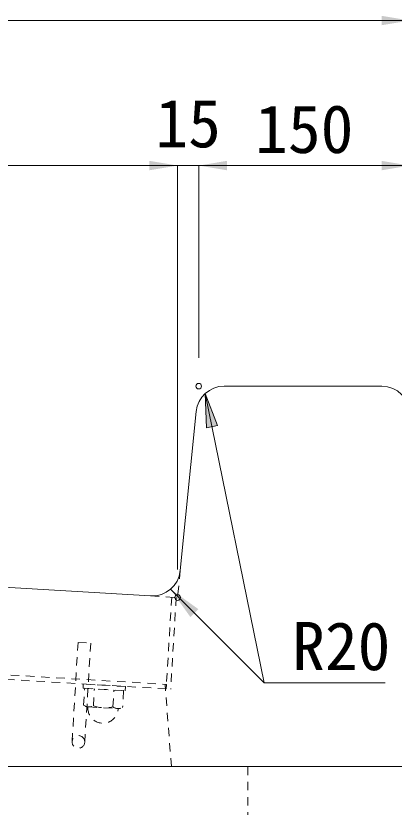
# Model space of a CAD drawing. Units: millimetres at full size, sheet at 1:20; some dimension numbers follow another scale. Extents: x 77366 to 95666, y -7115 to 5664.
# Drawn here: x 84318 to 84587, y 3996 to 4558 of the extents above; entities that cross this region are included whole.
import ezdxf
from ezdxf.enums import TextEntityAlignment as Align

# ---------------------------------------------------------------- set-up
doc = ezdxf.new("R2010")
doc.units = ezdxf.units.MM
doc.header["$LTSCALE"] = 20
doc.linetypes.add('USER1', pattern=[0.54, 0.3, -0.24])
for name, color, linetype, lineweight in [('受枠', 3, 'USER1', 9), ('寸法線', 7, 'Continuous', 13), ('引出線', 4, 'Continuous', 13), ('本体', 2, 'Continuous', 20), ('補助線', 8, 'Continuous', 13)]:
    doc.layers.add(name, color=color, linetype=linetype, lineweight=lineweight)
doc.styles.add('ＭＳ ゴシック', font='')
doc.styles.get('ＭＳ ゴシック').set_extended_font_data('MS Gothic')

# ---------------------------------------------------------------- blocks, each defined once
blk = doc.blocks.new('filled_arrow')
at = {"color": 0, "linetype": 'Continuous', "lineweight": -2}
blk.add_solid([(7.5, 1.25), (0, 0), (7.5, -1.25)], dxfattribs=at)

msp = doc.modelspace()

# ---------------------------------------------------------------- hatches: boundary and pattern name
at = {"layer": '引出線'}
msp.add_hatch(color=256, dxfattribs=at).paths.add_polyline_path([(84452.98, 4290), (84453.84, 4265.69), (84461.68, 4267.28)])

# ---------------------------------------------------------------- linework, layer by layer
at = {"layer": '受枠'}
for p, q in [((84429.1, 4145.42), (84425.39, 4083.54)), ((84432.3, 4145.23), (84428.39, 4080.15)), ((84358.34, 4042.98), (84362.56, 4113.35)), ((84362.56, 4113.35), (84371.55, 4112.81)), ((84371.55, 4112.81), (84367.32, 4042.44)), ((84056.05, 4105.7), (84425.39, 4083.54)), ((84052.67, 4102.69), (84428.39, 4080.15)), ((84366.3, 4083.82), (84366.12, 4080.83)), ((84396.25, 4082.03), (84366.3, 4083.82)), ((84425.39, 4083.54), (84425.2, 4080.34)), ((84366.12, 4080.83), (84396.07, 4079.03)), ((84366.54, 4068.76), (84367.26, 4080.76)), ((84367.26, 4080.76), (84394.93, 4079.1)), ((84373.46, 4068.34), (84374.18, 4080.35)), ((84387.29, 4067.51), (84388.01, 4079.52)), ((84394.93, 4079.1), (84394.21, 4067.1)), ((84396.07, 4079.03), (84396.25, 4082.03)), ((84369.94, 4067.58), (84390.69, 4066.33))]:
    msp.add_line(p, q, dxfattribs=at)
msp.add_circle((84362.83, 4042.71), 4.5, dxfattribs=at)
for centre, radius, start, end in [((84370.34, 4074.21), 6.64, 235.1212, 298.0115), ((84380.3, 4066.71), 10.75, 175.1937, 357.9336), ((84381.82, 4092.01), 25.1, 250.5421, 282.5906), ((84391.09, 4072.96), 6.64, 235.1212, 298.0115)]:
    msp.add_arc(centre, radius, start, end, dxfattribs=at)
at = {"layer": '寸法線'}
for p, q in [((83933.3, 4554.64), (84598.3, 4554.64)), ((83933.3, 4451.71), (84433.3, 4451.71)), ((84393.3, 4451.71), (84488.3, 4451.71)), ((84433.3, 4165.17), (84433.3, 4451.71)), ((84433.3, 4165.17), (84433.3, 4451.71)), ((84448.3, 4315.17), (84448.3, 4451.71)), ((84448.3, 4451.71), (84598.3, 4451.71)), ((84448.3, 4315.17), (84448.3, 4451.71))]:
    msp.add_line(p, q, dxfattribs=at)
at = {"layer": '引出線', "lineweight": 9}
msp.add_line((84452.98, 4290), (84494.71, 4084.63), dxfattribs=at)
msp.add_lwpolyline([(84452.98, 4290), (84453.84, 4265.69), (84461.68, 4267.28)], close=True, dxfattribs=at)
msp.add_lwpolyline([(84428.28, 4151.06), (84494.71, 4084.63), (84580.86, 4084.63)], dxfattribs=at)
at = {"layer": '本体'}
for p, q in [((84578.3, 4295.17), (84466.4, 4295.17)), ((84435.21, 4164.3), (84446.5, 4277.16)), ((84414.11, 4146.32), (83933.3, 4175.17)), ((83933.3, 4025.17), (84633.3, 4025.17)), ((83933.3, 4025.17), (84598.3, 4025.17)), ((83933.3, 4025.17), (84598.3, 4025.17))]:
    msp.add_line(p, q, dxfattribs=at)
at = {"layer": '本体', "linetype": 'USER1', "lineweight": 9}
for p, q in [((84435.21, 4164.3), (84433.3, 4145.17)), ((84414.11, 4146.32), (84433.3, 4145.17)), ((84428.95, 4025.17), (84424.39, 4083.6)), ((84483.3, 4025.17), (84483.3, 2995.17))]:
    msp.add_line(p, q, dxfattribs=at)
at = {"layer": '本体'}
for centre, start, end in [((84466.4, 4275.17), 90, 174.2885), ((84578.3, 4275.17), 0, 90), ((84415.31, 4166.29), 266.5664, 354.2894)]:
    msp.add_arc(centre, 20, start, end, dxfattribs=at)
at = {"layer": '補助線'}
for centre in [(84448.3, 4295.17), (84448.3, 4295.17), (84433.3, 4145.17), (84433.3, 4145.17)]:
    msp.add_circle(centre, 2, dxfattribs=at)

# ---------------------------------------------------------------- block references
at = {"layer": '寸法線', "xscale": 2.67, "yscale": 2.67, "rotation": 180}
for p in [(84598.3, 4554.64), (84433.3, 4451.71), (84433.3, 4451.71), (84598.3, 4451.71)]:
    msp.add_blockref('filled_arrow', p, dxfattribs=at)
at = {"layer": '寸法線', "xscale": 2.67, "yscale": 2.67}
msp.add_blockref('filled_arrow', (84448.3, 4451.71), dxfattribs=at)
msp.add_blockref('filled_arrow', (84448.3, 4451.71), dxfattribs=at)
at = {"layer": '引出線', "lineweight": 9, "xscale": 3.2, "yscale": 3.2, "rotation": 315}
msp.add_blockref('filled_arrow', (84428.28, 4151.06), dxfattribs=at)

# ---------------------------------------------------------------- texts
at = {"layer": '寸法線', "style": 'ＭＳ ゴシック'}
for s, p in [('15', (84440.8, 4481.71)), ('150', (84523.3, 4477.71))]:
    msp.add_text(s, height=34.18, dxfattribs=at).set_placement(p, align=Align.MIDDLE_CENTER)
at = {"layer": '引出線', "style": 'ＭＳ ゴシック'}
msp.add_text('R20', height=34.18, dxfattribs=at).set_placement((84514.71, 4127.83), align=Align.TOP_LEFT)

doc.saveas('drawing.dxf')
